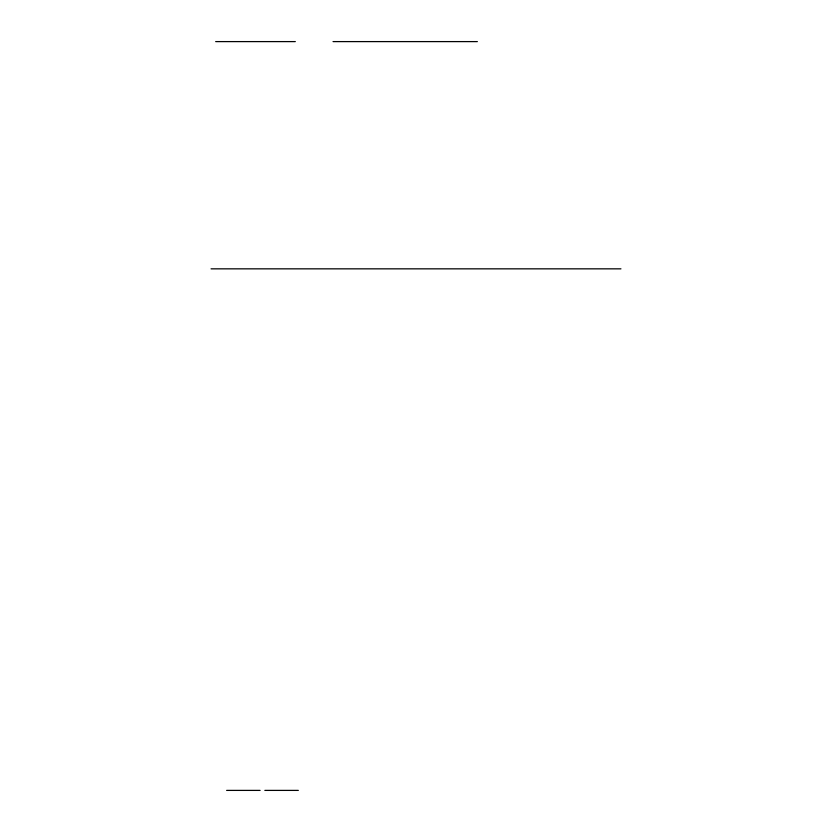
<?xml version="1.0" encoding="UTF-8"?>
<svg xmlns="http://www.w3.org/2000/svg" width="832" height="832" viewBox="0 0 832 832"><rect width="100%" height="100%" fill="white"/><g stroke="black" fill="none" stroke-linecap="round" stroke-linejoin="round"><path stroke-width="1.25" d="M215.675 41.6L295.318 41.6M333.039 41.6L477.36 41.6M211.058 268.84L620.942 268.84M226.626 790.4L260.104 790.4M264.836 790.4L298.324 790.4"/></g></svg>
